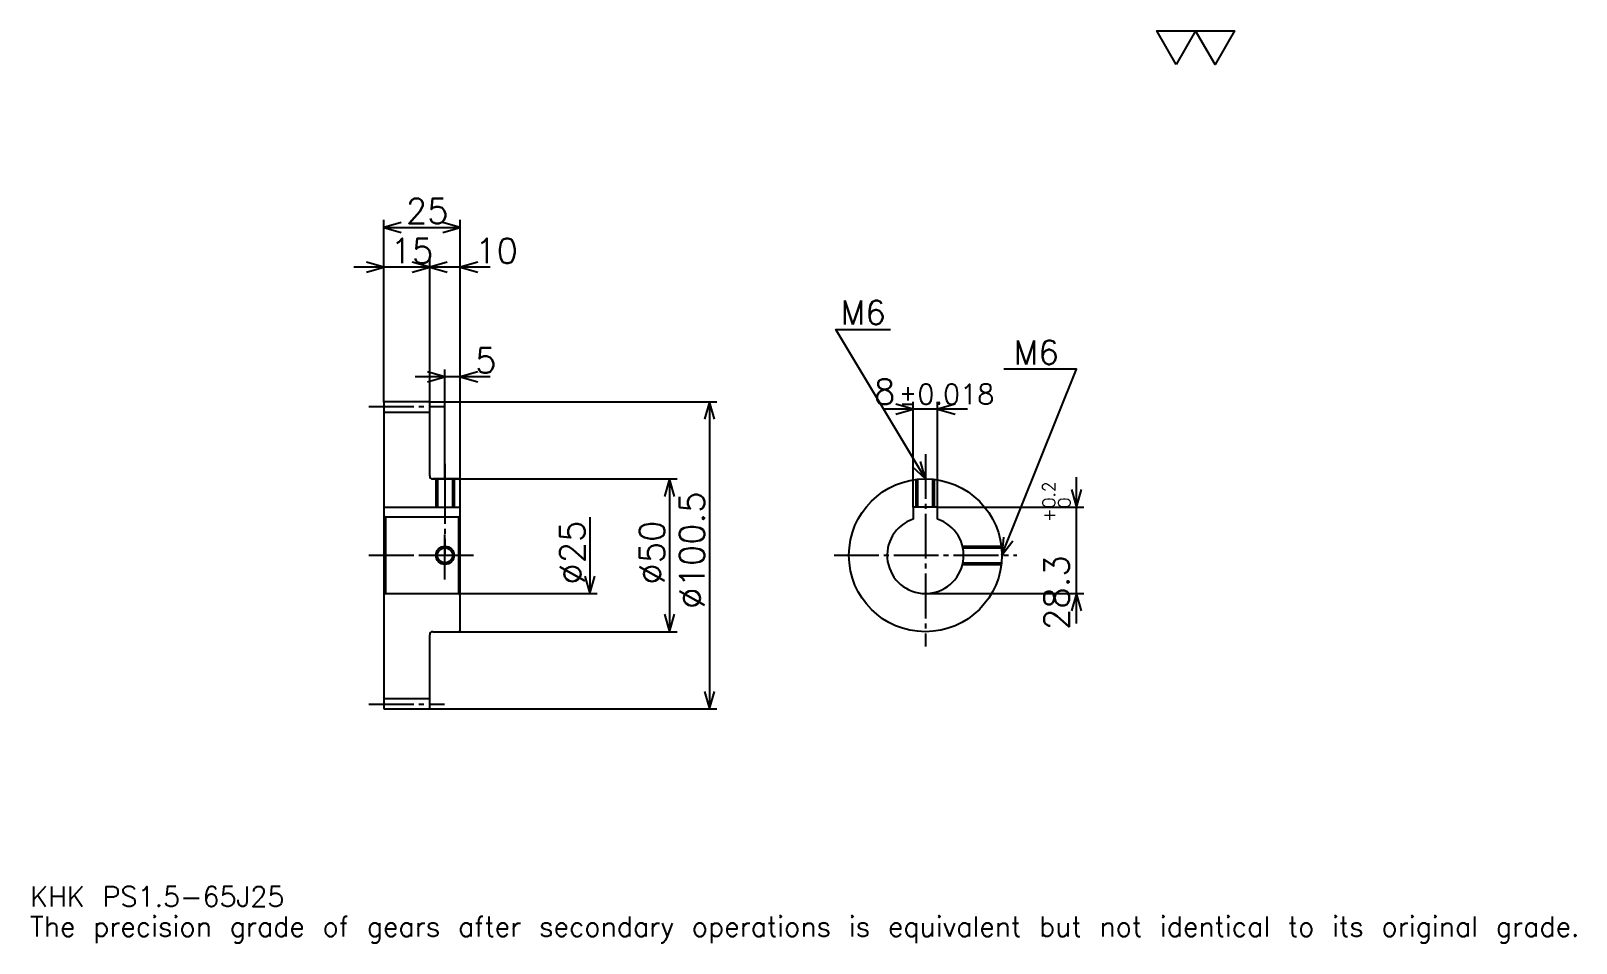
# Model space of a CAD drawing. Extents: x 17 to 522, y 6 to 304.
import ezdxf

# ---------------------------------------------------------------- set-up
doc = ezdxf.new("R2010")
doc.units = 0
doc.linetypes.add('DASHDOT', pattern=[19.565218, 14.673913, -1.630435, 1.630435, -1.630435])
doc.layers.get('0').update_dxf_attribs({"linetype": 'CONTINUOUS'})
doc.layers.add('DASHDOT', color=6, linetype='DASHDOT')
doc.styles.add('KANJI', font='TXT', dxfattribs={"bigfont": 'BIGFONT'})

msp = doc.modelspace()

# ---------------------------------------------------------------- linework, layer by layer
at = {"color": 5}
for p, q in [((132.065216, 183.130432), (132.065216, 242.641296)), ((132.065216, 240.195648), (157.065216, 240.195648)), ((157.065216, 183.130432), (157.065216, 242.641296)), ((147.065216, 183.130432), (147.065216, 229.597839)), ((156.847824, 227.152176), (122.282608, 227.152176)), ((166.847824, 227.152176), (137.282608, 227.152176)), ((152.065216, 183.130432), (152.065216, 193.728256)), ((166.847824, 191.282608), (142.282608, 191.282608)), ((132.065216, 183.030426), (132.065216, 183.130432)), ((146.96521, 183.130432), (157.065216, 183.130432)), ((147.065216, 183.030426), (147.065216, 183.130432)), ((152.065216, 157.880432), (152.065216, 183.130432)), ((152.065216, 157.880432), (152.065216, 183.130432)), ((157.065216, 183.130432), (241.032608, 183.130432)), ((157.065216, 157.380432), (157.065216, 183.130432)), ((238.586945, 183.130432), (238.586945, 82.630432)), ((305.239136, 148.680435), (305.239136, 183.152161)), ((313.239136, 148.680435), (313.239136, 183.152161)), ((323.021729, 180.706512), (295.456543, 180.706512)), ((148.065216, 157.880432), (157.065216, 157.880432)), ((157.065216, 157.880432), (227.989136, 157.880432)), ((225.543488, 157.880432), (225.543488, 107.880432)), ((358.695648, 110.597824), (358.695648, 158.463043)), ((313.239136, 148.680435), (361.141296, 148.680435)), ((199.456512, 145.380432), (199.456512, 120.380432)), ((157.065216, 120.380432), (201.902176, 120.380432)), ((309.239136, 120.380432), (361.141296, 120.380432)), ((148.065216, 107.880432), (157.065216, 107.880432)), ((157.065216, 107.880432), (227.989136, 107.880432)), ((146.96521, 82.630432), (157.065216, 82.630432)), ((157.065216, 82.630432), (241.032608, 82.630432))]:
    msp.add_line(p, q, dxfattribs=at)
at = {"color": 4}
for p, q in [((132.065216, 179.755432), (147.065216, 179.755432)), ((132.065216, 148.680435), (157.065216, 148.680435)), ((132.565216, 145.380432), (132.565216, 120.380432)), ((156.565216, 145.380432), (157.065216, 145.880432)), ((156.565216, 120.380432), (157.065216, 119.880432)), ((132.065216, 86.005432), (147.065216, 86.005432))]:
    msp.add_line(p, q, dxfattribs=at)
at = {"color": 7}
msp.add_lwpolyline([(391.304352, 293.478271), (384.945648, 304.5), (410.380432, 304.5), (404.021729, 293.478271), (397.663055, 304.5), (391.304352, 293.478271)], dxfattribs=at)
at = {"color": 5}
for points in [[(137.771744, 241.82608), (132.065216, 240.195648), (137.771744, 238.565216)], [(151.358688, 238.565216), (157.065216, 240.195648), (151.358688, 241.82608)], [(126.358696, 225.521744), (132.065216, 227.152176), (126.358696, 228.782608)], [(141.358688, 225.521744), (147.065216, 227.152176), (141.358688, 228.782608)], [(152.771744, 228.782608), (147.065216, 227.152176), (152.771744, 225.521744)], [(162.771744, 228.782608), (157.065216, 227.152176), (162.771744, 225.521744)], [(309.239136, 157.880432), (279.891296, 206.793472), (297.82608, 206.793472)], [(146.358688, 189.652176), (152.065216, 191.282608), (146.358688, 192.91304)], [(162.771744, 192.91304), (157.065216, 191.282608), (162.771744, 189.652176)], [(334.239136, 132.880432), (358.695648, 193.75), (334.891296, 193.75)], [(240.217377, 177.42392), (238.586945, 183.130432), (236.956512, 177.42392)], [(299.532593, 179.07608), (305.239136, 180.706512), (299.532593, 182.336945)], [(318.945679, 182.336945), (313.239136, 180.706512), (318.945679, 179.07608)], [(304.90506, 161.934875), (309.239136, 157.880432), (307.701233, 163.612579)], [(227.17392, 152.173904), (225.543488, 157.880432), (223.913055, 152.173904)], [(357.065216, 154.386948), (358.695648, 148.680435), (360.32608, 154.386948)], [(334.85376, 138.783401), (334.239136, 132.880432), (337.879517, 137.567688)], [(197.82608, 126.086952), (199.456512, 120.380432), (201.086945, 126.086952)], [(360.32608, 114.673912), (358.695648, 120.380432), (357.065216, 114.673912)], [(223.913055, 113.586952), (225.543488, 107.880432), (227.17392, 113.586952)], [(236.956512, 88.336952), (238.586945, 82.630432), (240.217377, 88.336952)]]:
    msp.add_lwpolyline(points, dxfattribs=at)
at = {"color": 4}
for points in [[(147.065216, 158.880432), (147.065216, 183.030426), (146.96521, 183.130432), (132.165222, 183.130432), (132.065216, 183.030426), (132.065216, 119.880432)], [(148.065216, 107.880432), (156.565216, 107.880432), (157.065216, 108.380432), (157.065216, 157.380432), (156.565216, 157.880432), (148.065216, 157.880432)], [(149.065216, 157.880432), (149.065216, 148.680435)], [(149.605225, 157.880432), (149.605225, 148.680435)], [(154.525208, 157.880432), (154.525208, 148.680435)], [(155.065216, 157.880432), (155.065216, 148.680435)], [(306.239136, 148.680435), (306.239136, 157.699783)], [(306.779114, 148.680435), (306.779114, 157.759109)], [(311.699158, 148.680435), (311.699158, 157.759109)], [(312.239136, 148.680435), (312.239136, 157.699783)], [(313.239136, 144.723145), (313.239136, 148.680435), (305.239136, 148.680435), (305.239136, 144.723145)], [(132.065216, 119.880432), (132.565216, 120.380432), (156.565216, 120.380432), (156.565216, 145.380432), (132.565216, 145.380432), (132.065216, 145.880432)], [(321.373779, 135.880432), (334.058472, 135.880432)], [(321.49469, 135.340439), (334.117798, 135.340439)], [(321.373779, 129.880432), (334.058472, 129.880432)], [(321.49469, 130.420425), (334.117798, 130.420425)], [(132.065216, 119.880432), (132.065216, 82.730431), (132.165222, 82.630432), (146.96521, 82.630432), (147.065216, 82.730431), (147.065216, 106.880432)]]:
    msp.add_lwpolyline(points, dxfattribs=at)
for centre, radius in [((309.239136, 132.880432), 25), ((152.065216, 132.880432), 2.46)]:
    msp.add_circle(centre, radius, dxfattribs=at)
at = {"color": 7}
msp.add_circle((152.065216, 132.880432), 3, dxfattribs=at)
at = {"color": 4}
for centre, radius, start, end in [((148.065216, 158.880432), 1, 180, 270), ((309.239136, 132.880432), 12.5, 108.66292518, 71.33707482), ((148.065216, 106.880432), 1, 90, 180)]:
    msp.add_arc(centre, radius, start, end, dxfattribs=at)
at = {"layer": 'DASHDOT', "color": 7}
for p, q in [((127.173912, 181.630432), (151.956512, 181.630432)), ((309.239136, 166.032608), (309.239136, 102.989128)), ((152.065216, 157.880432), (152.065216, 132.880432)), ((127.173912, 132.880432), (161.956512, 132.880432)), ((279.347839, 132.880432), (339.130432, 132.880432)), ((127.173912, 84.130432), (151.956512, 84.130432))]:
    msp.add_line(p, q, dxfattribs=at)
for points in [[(152.065216, 162.771729), (152.065216, 143.789124)], [(152.065216, 124.989128), (152.065216, 140.771744)], [(144.17392, 132.880432), (159.956512, 132.880432)]]:
    msp.add_lwpolyline(points, dxfattribs=at)

# ---------------------------------------------------------------- texts
at = {"color": 7, "style": 'KANJI'}
for s, height, p in [('25', 8.152174, (139.266296, 241.5)), ('15', 8.152174, (134.266296, 228.456512)), ('10', 8.152174, (161.956512, 228.456512)), ('M6', 7.826087, (281.521729, 208.42392)), ('M6', 7.826087, (338.152161, 195.380432)), ('5', 8.152174, (161.956512, 192.58696)), ('8', 8.152174, (292.411438, 182.336945)), ('%%p0.018', 6.521739, (300.481079, 182.336945)), ('KHK PS1.5-65J25', 6.521739, (16.304348, 17.934782)), ('The precision grade of gears after secondary operations is equivalent but not identical to its original grade.', 6.521739, (16.304348, 8.152174))]:
    msp.add_text(s, height=height, dxfattribs=at).set_placement(p)
for s, height, p in [('%%c100.5', 8.152174, (236.956512, 115.353256)), ('0.2', 4.076087, (351.684784, 148.306717)), ('+', 4.076087, (351.684784, 143.741501)), ('0', 4.076087, (356.739136, 148.306717)), ('%%c25', 8.152174, (197.82608, 123.301628)), ('%%c50', 8.152174, (223.913055, 123.301628)), ('28.3', 8.152174, (356.25, 108.455658))]:
    msp.add_text(s, height=height, rotation=90, dxfattribs=at).set_placement(p)

doc.saveas('drawing.dxf')
